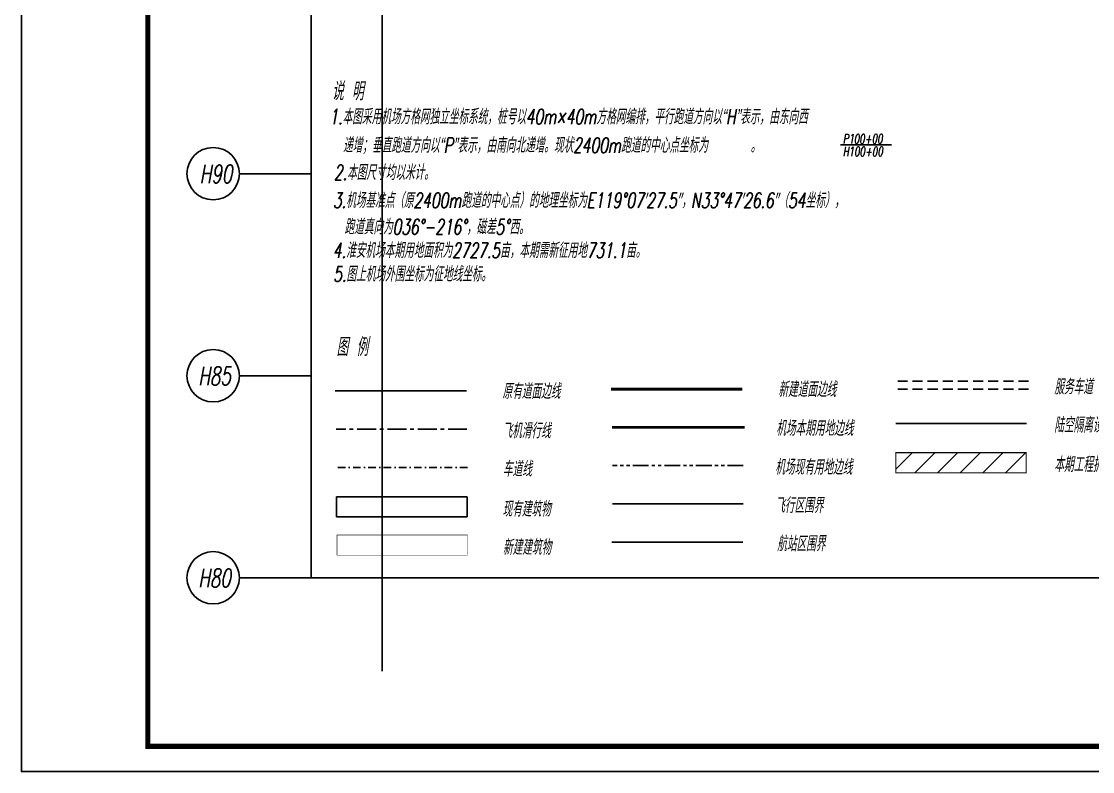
# Model space of a CAD drawing. Header units: millimetres. Extents: x -2699 to 2556, y 623 to 2108.
# Drawn here: x -2699 to -1639, y 623 to 1365 of the extents above; entities that cross this region are included whole.
import ezdxf
from ezdxf.enums import TextEntityAlignment as Align

# ---------------------------------------------------------------- set-up
doc = ezdxf.new("R2010")
doc.units = ezdxf.units.MM
for name, pattern in [('CENTER', [2, 1.25, -0.25, 0.25, -0.25]), ('DASHDOT', [1, 0.5, -0.25, 0, -0.25]), ('DASHED', [0.75, 0.5, -0.25]), ('PHANTOM2', [1.25, 0.625, -0.125, 0.125, -0.125, 0.125, -0.125])]:
    doc.linetypes.add(name, pattern=pattern)
for name, color, linetype in [('FGW', 8, 'Continuous'), ('HZ', 7, 'Continuous'), ('HZ1', 7, 'Continuous'), ('TU--LIMIT', 6, 'Continuous'), ('建筑物', 1, 'Continuous'), ('征地线', 6, 'PHANTOM2'), ('服务车道', 6, 'DASHED'), ('航站区围界', 5, 'FENCELINE2'), ('车道线', 1, 'DASHDOT'), ('道面边线', 3, 'Continuous'), ('陆空隔离设施', 5, 'TRACKS'), ('飞机滑行线', 1, 'CENTER'), ('飞行区围界', 5, 'FENCELINE1')]:
    doc.layers.add(name, color=color, linetype=linetype)
doc.layers.add('纵断_分栏线', color=5, linetype='Continuous', lineweight=0)
doc.styles.add('ITALICT', font='italict.shx', dxfattribs={"width": 0.67, "bigfont": 'tssdchn.shx'})
doc.linetypes.add('FENCELINE1', pattern='A,0.25,-0.1,[133,ltypeshp.shx,S=0.1,R=0,X=-0.1,Y=0],-0.1,1', length=1.45)
doc.linetypes.add('FENCELINE2', pattern='A,0.25,-0.1,[132,ltypeshp.shx,S=0.1,R=0,X=-0.1,Y=0],-0.1,1', length=1.45)
doc.linetypes.add('TRACKS', pattern='A,0.15,[130,ltypeshp.shx,S=0.25,R=0,X=0,Y=0],0.15', length=0.3)

msp = doc.modelspace()

# ---------------------------------------------------------------- hatches: boundary and pattern name
at = {"layer": '纵断_分栏线'}
h = msp.add_hatch(dxfattribs=at)
h.set_pattern_fill('ANSI31', color=8, scale=5)
h.set_pattern_definition([(45, (4242.48, 1093.807), (-11.22532, 11.22532), [])])
h.paths.add_polyline_path([(-1833.46, 938.65), (-1704.33, 938.65), (-1704.33, 918.65), (-1833.46, 918.65)])

# ---------------------------------------------------------------- linework, layer by layer
at = {"layer": 'FGW', "linetype": 'Continuous'}
for p, q in [((-2412.24, 814.8), (-2412.24, 1895.71)), ((-2412.24, 814.8), (-2412.24, 1855.54)), ((-2412.24, 814.8), (-2412.24, 1855.54)), ((-2412.24, 814.8), (-2412.24, 1855.54)), ((-2341.94, 722.5), (-2341.94, 1763.24)), ((-2341.94, 722.5), (-2341.94, 1763.24)), ((-2341.94, 722.5), (-2341.94, 1763.24)), ((-2412.24, 1214.8), (-2483.16, 1214.8)), ((-2412.24, 1014.8), (-2483.16, 1014.8)), ((2387.76, 814.8), (-2483.16, 814.8))]:
    msp.add_line(p, q, dxfattribs=at)
at = {"layer": 'FGW'}
for centre in [(-2509.08, 1214.8, -2.02), (-2509.08, 1014.8, -2.02), (-2509.08, 814.8, -2.02)]:
    msp.add_circle(centre, 25.92, dxfattribs=at)
at = {"layer": 'HZ'}
msp.add_line((-1888.03, 1243.31, -0.37), (-1837.64, 1243.31, -0.37), dxfattribs=at)
at = {"layer": 'TU--LIMIT', "color": 6}
msp.add_lwpolyline([(2556.13, 623), (-2698.87, 623), (-2698.87, 2108), (2556.13, 2108)], close=True, dxfattribs=at)
at = {"layer": 'TU--LIMIT', "const_width": 5}
msp.add_lwpolyline([(-2573.87, 648), (2531.13, 648), (2531.13, 2083), (-2573.87, 2083)], close=True, dxfattribs=at)
at = {"layer": '建筑物'}
for p, q in [((-2386.89, 895.08, -2.21), (-2257.76, 895.08, -2.21)), ((-2386.89, 875.08, -2.21), (-2386.89, 895.08, -2.21)), ((-2257.76, 895.08, -2.21), (-2257.76, 875.08, -2.21)), ((-2257.76, 875.08, -2.21), (-2386.89, 875.08, -2.21))]:
    msp.add_line(p, q, dxfattribs=at)
at = {"layer": '建筑物', "const_width": 1, "elevation": 8.59}
msp.add_lwpolyline([(-1833.46, 938.65), (-1704.33, 938.65), (-1704.33, 918.65), (-1833.46, 918.65)], close=True, dxfattribs=at)
at = {"layer": '建筑物', "color": 5, "const_width": 0.5, "elevation": -2.21}
msp.add_lwpolyline([(-2386.46, 857.19), (-2257.33, 857.19), (-2257.33, 837.19), (-2386.46, 837.19)], close=True, dxfattribs=at)
at = {"layer": '征地线', "ltscale": 25}
msp.add_line((-1984.34, 925.81, 0.6), (-2113.8, 925.81, 0.6), dxfattribs=at)
at = {"layer": '征地线', "ltscale": 25, "const_width": 2.5}
msp.add_lwpolyline([(-2114.27, 963.7), (-1983.16, 963.7)], dxfattribs=at)
at = {"layer": '服务车道', "ltscale": 20}
for p, q in [((-1701.97, 1009.35, 7.57), (-1831.43, 1009.35, 7.57)), ((-1701.97, 1001.35, 7.57), (-1831.43, 1001.35, 7.57))]:
    msp.add_line(p, q, dxfattribs=at)
at = {"layer": '航站区围界', "ltscale": 15}
msp.add_line((-1984.92, 850.03, 1.79), (-2114.39, 850.03, 1.79), dxfattribs=at)
at = {"layer": '车道线', "ltscale": 15}
msp.add_line((-2257.43, 923.97, -2.21), (-2386.89, 923.97, -2.21), dxfattribs=at)
at = {"layer": '道面边线'}
msp.add_line((-2258.3, 999.74), (-2388.39, 999.74), dxfattribs=at)
at = {"layer": '道面边线', "const_width": 3, "elevation": 2.21}
msp.add_lwpolyline([(-1985.24, 1001.58), (-2115.33, 1001.58)], dxfattribs=at)
at = {"layer": '陆空隔离设施', "color": 5, "ltscale": 10}
msp.add_line((-1703.99, 967.53, 8.59), (-1833.46, 967.53, 8.59), dxfattribs=at)
at = {"layer": '飞机滑行线', "ltscale": 15}
msp.add_line((-2257.86, 961.86, -2.21), (-2387.33, 961.86, -2.21), dxfattribs=at)
at = {"layer": '飞行区围界', "ltscale": 15}
msp.add_line((-1984.34, 887.92, 1.19), (-2113.8, 887.92, 1.19), dxfattribs=at)

# ---------------------------------------------------------------- texts
at = {"layer": 'FGW', "style": 'ITALICT', "width": 0.67}
for s, p in [('H90', (-2506.31, 1214.55, 26.21)), ('H85', (-2507.71, 1014.55, 26.21)), ('H80', (-2507.71, 814.55, 26.21))]:
    msp.add_text(s, height=18, dxfattribs=at).set_placement(p, align=Align.MIDDLE)
at = {"layer": 'HZ', "style": 'ITALICT', "width": 0.67}
for s, height, p in [('说 明', 18, (-2391.54, 1287.36, -0.74)), ('1.本图采用机场方格网独立坐标系统，桩号以40m×40m方格网编排，平行跑道方向以“H”表示，由东向西', 15, (-2394.01, 1263.69, -0.37)), ('递增；垂直跑道方向以“P”表示，由南向北递增。现状2400m跑道的中心点坐标为     。', 15, (-2380.7, 1235.43, -0.37)), ('P100+00', 9.337, (-1886.02, 1244.69, -0.37)), ('H100+00', 9.337, (-1886.02, 1232.05, -0.37)), ('3.机场基准点（原2400m跑道的中心点）的地理坐标为E119°07′27.5″，N33°47′26.6″（54坐标），', 15, (-2390.55, 1180.86, -1.37)), ('跑道真向为036°-216°，磁差5°西。', 15, (-2379.24, 1154.68, -1.37)), ('4.淮安机场本期用地面积为2727.5亩，本期需新征用地731.1亩。', 15, (-2390.55, 1131.36, -1.37)), ('5.图上机场外围坐标为征地线坐标。', 15, (-2390.23, 1107.97, -1.37)), ('原有道面边线', 15, (-2222.82, 991.92, -2.21)), ('新建道面边线', 15, (-1949.77, 993.76)), ('服务车道', 15, (-1676.66, 996.38, 7.57)), ('飞机滑行线', 15, (-2222.88, 952.89, -2.21)), ('机场本期用地边线', 15, (-1951.9, 955.3, -1.61)), ('陆空隔离设施', 15, (-1676.75, 958.57, 7.99)), ('机场现有用地边线', 15, (-1952.93, 916.84)), ('本期工程扩建范围', 15, (-1676.62, 919.49, 8.59)), ('车道线', 15, (-2222.44, 915, -2.21)), ('现有建筑物', 15, (-2222.82, 875.32, -2.21)), ('飞行区围界', 15, (-1952.93, 878.95, 0.6)), ('新建建筑物', 15, (-2222.38, 837.43, -2.21)), ('航站区围界', 15, (-1951, 841.06, 1.19))]:
    msp.add_text(s, height=height, dxfattribs=at).set_placement(p)
at = {"layer": 'HZ', "insert": (-2389.59, 1223.47, -0.37), "char_height": 15, "width": 612.0018, "attachment_point": 1, "style": 'ITALICT'}
msp.add_mtext('2.本图尺寸均以米计。', dxfattribs=at)
at = {"layer": 'HZ1', "style": 'ITALICT', "width": 0.67}
msp.add_text('图 例', height=18, dxfattribs=at).set_placement((-2387.11, 1034.21, -2.21))

doc.saveas('drawing.dxf')
